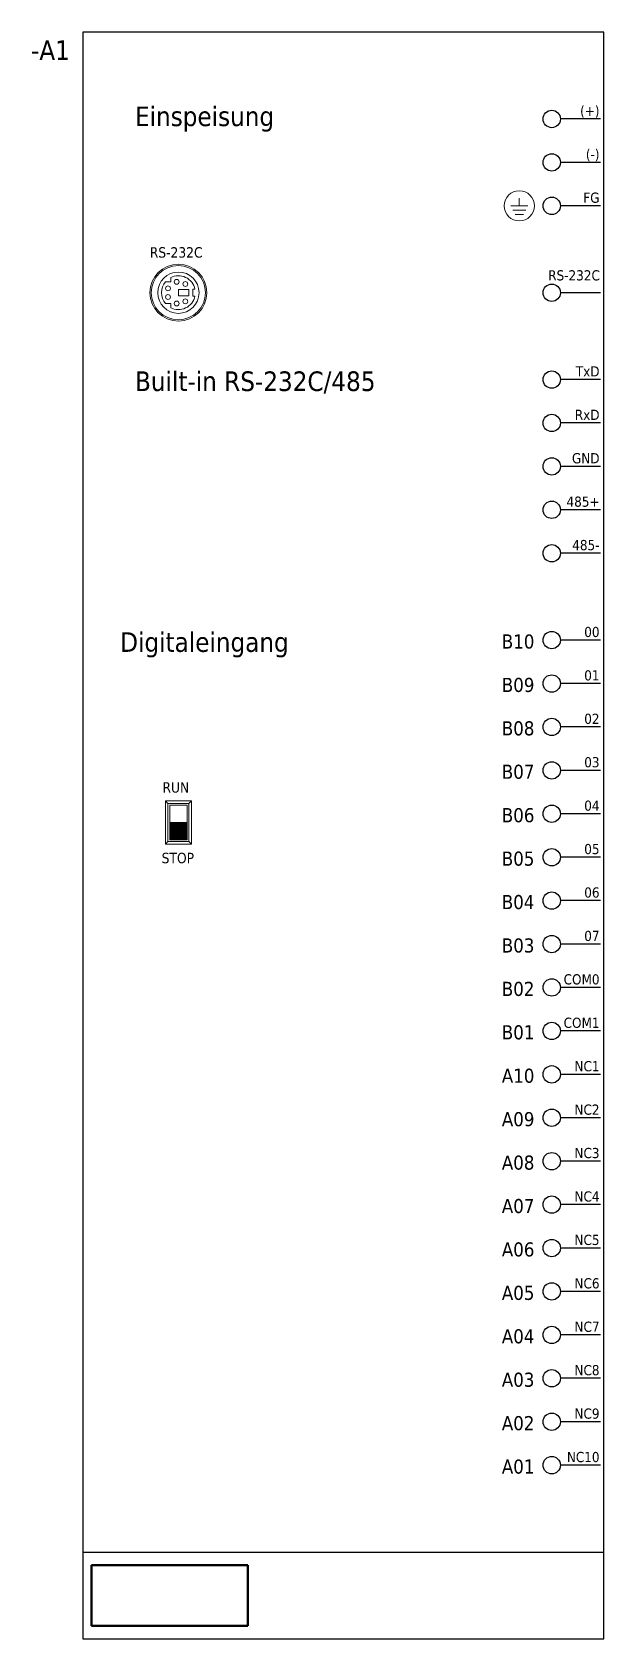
# Model space of a CAD drawing. Header units: millimetres. Extents: x 154 to 220, y 64 to 249.
import ezdxf
from ezdxf.enums import TextEntityAlignment as Align

# ---------------------------------------------------------------- set-up
doc = ezdxf.new("R2010")
doc.units = ezdxf.units.MM
for name, color, linetype, lineweight in [('EPLAN_Graphic', 240, 'Continuous', 50), ('EPLAN_Property', 1, 'Continuous', 25), ('EPLAN_Symbol', 7, 'Continuous', 25)]:
    doc.layers.add(name, color=color, linetype=linetype, lineweight=lineweight)
doc.styles.add('Tahoma', font='')
doc.styles.get('Tahoma').set_extended_font_data('Tahoma')
picture_1 = doc.add_image_def('image1.jpg', size_in_pixel=(4724, 2350))

# ---------------------------------------------------------------- blocks, each defined once
blk = doc.blocks.new('EPLSYM_LibrarySPECIAL_Symbol1_Variant0_Placement3')
at = {"layer": 'EPLAN_Symbol', "ltscale": 4}
blk.add_lwpolyline([(0, -185), (60, -185), (60, 0), (0, 0)], close=True, dxfattribs=at)
at = {"layer": 'EPLAN_Property', "style": 'Tahoma'}
for tag, height, p in [('DT_Name', 2.2575, (-1.5, -0.9515)), ('Technical_Data', 1.6254, (-1.5, -4.57508)), ('Supplementary_Field', 1.6254, (-1.5, -7.27508)), ('Function_Text', 1.6254, (-1.5, -9.97508)), ('Label_Text', 1.6254, (-1.5, -12.67508)), ('Mounting_Location', 1.6254, (-1.5, -15.37508))]:
    blk.add_attdef(tag, text='', height=height, dxfattribs=at).set_placement(p, align=Align.TOP_RIGHT)
blk = doc.blocks.new('EPLSYM_LibrarySPECIAL_Symbol40_Variant3_Placement3')
at = {"layer": 'EPLAN_Symbol', "ltscale": 4}
blk.add_line((5.6, 0), (1, 0), dxfattribs=at)
blk.add_circle((0, 0), 1, dxfattribs=at)
at = {"layer": 'EPLAN_Property', "style": 'Tahoma'}
blk.add_attdef('Connection_Description', text='', height=1.6254, dxfattribs=at).set_placement((6.3, 1.13746), align=Align.MIDDLE_RIGHT)

msp = doc.modelspace()

# ---------------------------------------------------------------- hatches: boundary and pattern name
at = {"layer": 'EPLAN_Graphic', "lineweight": 0}
msp.add_hatch(color=256, dxfattribs=at).paths.add_polyline_path([(172, 156), (172, 158), (170, 158), (170, 156)], flags=0)

# ---------------------------------------------------------------- linework, layer by layer
at = {"layer": 'EPLAN_Graphic', "lineweight": 0, "ltscale": 4}
for p, q in [((210.26, 229), (210.26, 229.87)), ((209.27, 229), (211.26, 229)), ((209.52, 228.5), (211.01, 228.5)), ((209.77, 228.01), (210.76, 228.01))]:
    msp.add_line(p, q, dxfattribs=at)
at = {"layer": 'EPLAN_Graphic', "lineweight": 0}
for p, q in [((170.11, 220.25), (169.5, 220.25)), ((170.11, 220.74), (170.11, 220.25)), ((172.2, 219.35), (171, 219.35)), ((171, 219.35), (171, 218.65)), ((172.2, 218.65), (171, 218.65)), ((172.2, 219.35), (172.2, 218.65)), ((172.65, 219.41), (172.65, 218.59)), ((172.91, 219.41), (172.65, 219.41)), ((172.91, 218.59), (172.65, 218.59)), ((170.11, 217.75), (169.5, 217.75)), ((170.11, 217.75), (170.11, 217.26)), ((169.5, 160.5), (172.5, 160.5)), ((169.5, 155.5), (169.5, 160.5)), ((169.5, 160.5), (169.8, 160.2)), ((169.8, 160.2), (172.2, 160.2)), ((169.8, 155.8), (169.8, 160.2)), ((170, 160), (172, 160)), ((170, 156), (170, 160)), ((172, 160), (172, 156)), ((172.2, 160.2), (172.5, 160.5)), ((172.2, 160.2), (172.2, 155.8)), ((172.5, 160.5), (172.5, 155.5)), ((170, 158), (172, 158)), ((169.8, 155.8), (169.5, 155.5)), ((172.5, 155.5), (169.5, 155.5)), ((172.2, 155.8), (169.8, 155.8)), ((172, 156), (170, 156)), ((172.2, 155.8), (172.5, 155.5))]:
    msp.add_line(p, q, dxfattribs=at)
msp.add_lwpolyline([(172, 156), (172, 158), (170, 158), (170, 156)], close=True, dxfattribs=at)
at = {"layer": 'EPLAN_Graphic', "lineweight": 0, "ltscale": 4}
msp.add_circle((210.26, 229), 1.74, dxfattribs=at)
at = {"layer": 'EPLAN_Graphic', "lineweight": 0}
for centre, radius in [((171, 219), 3.28), ((171, 219), 3.12), ((171, 219), 2.38), ((170.8, 220.25), 0.28), ((171.8, 220), 0.28), ((169.8, 219.5), 0.28), ((169.8, 218.5), 0.28), ((170.8, 217.75), 0.28), ((171.8, 218), 0.28)]:
    msp.add_circle(centre, radius, dxfattribs=at)
for start, end in [(140.1317, 219.8683), (12.1948, 117.1557), (242.8443, 347.8052)]:
    msp.add_arc((171, 219), 1.95, start, end, dxfattribs=at)
at = {"layer": 'EPLAN_Symbol', "ltscale": 4}
msp.add_line((160, 74), (220, 74), dxfattribs=at)

# ---------------------------------------------------------------- block references
ref = msp.add_blockref('EPLSYM_LibrarySPECIAL_Symbol1_Variant0_Placement3', (160, 249))
ref.add_attrib('DT_Name', '-A1', dxfattribs={"layer": 'EPLAN_Property', "height": 2.257, "style": 'Tahoma'}).set_placement((158.5, 248.05), align=Align.TOP_RIGHT)
ref = msp.add_blockref('EPLSYM_LibrarySPECIAL_Symbol40_Variant3_Placement3', (214, 239))
ref.add_attrib('Connection_Name', '(+)', dxfattribs={"layer": 'EPLAN_Property', "height": 1.174, "style": 'Tahoma'}).set_placement((219.5, 239), align=Align.BOTTOM_RIGHT)
ref = msp.add_blockref('EPLSYM_LibrarySPECIAL_Symbol40_Variant3_Placement3', (214, 234))
ref.add_attrib('Connection_Name', '(-)', dxfattribs={"layer": 'EPLAN_Property', "height": 1.174, "style": 'Tahoma'}).set_placement((219.5, 234), align=Align.BOTTOM_RIGHT)
ref = msp.add_blockref('EPLSYM_LibrarySPECIAL_Symbol40_Variant3_Placement3', (214, 229))
ref.add_attrib('Connection_Name', 'FG', dxfattribs={"layer": 'EPLAN_Property', "height": 1.174, "style": 'Tahoma'}).set_placement((219.5, 229), align=Align.BOTTOM_RIGHT)
ref = msp.add_blockref('EPLSYM_LibrarySPECIAL_Symbol40_Variant3_Placement3', (214, 219))
ref.add_attrib('Connection_Name', 'RS-232C', dxfattribs={"layer": 'EPLAN_Property', "height": 1.174, "style": 'Tahoma'}).set_placement((219.54, 220.06), align=Align.BOTTOM_RIGHT)
ref = msp.add_blockref('EPLSYM_LibrarySPECIAL_Symbol40_Variant3_Placement3', (214, 209))
ref.add_attrib('Connection_Name', 'TxD', dxfattribs={"layer": 'EPLAN_Property', "height": 1.174, "style": 'Tahoma'}).set_placement((219.5, 209), align=Align.BOTTOM_RIGHT)
ref = msp.add_blockref('EPLSYM_LibrarySPECIAL_Symbol40_Variant3_Placement3', (214, 204))
ref.add_attrib('Connection_Name', 'RxD', dxfattribs={"layer": 'EPLAN_Property', "height": 1.174, "style": 'Tahoma'}).set_placement((219.5, 204), align=Align.BOTTOM_RIGHT)
ref = msp.add_blockref('EPLSYM_LibrarySPECIAL_Symbol40_Variant3_Placement3', (214, 199))
ref.add_attrib('Connection_Name', 'GND', dxfattribs={"layer": 'EPLAN_Property', "height": 1.174, "style": 'Tahoma'}).set_placement((219.5, 199), align=Align.BOTTOM_RIGHT)
ref = msp.add_blockref('EPLSYM_LibrarySPECIAL_Symbol40_Variant3_Placement3', (214, 194))
ref.add_attrib('Connection_Name', '485+', dxfattribs={"layer": 'EPLAN_Property', "height": 1.174, "style": 'Tahoma'}).set_placement((219.5, 194), align=Align.BOTTOM_RIGHT)
ref = msp.add_blockref('EPLSYM_LibrarySPECIAL_Symbol40_Variant3_Placement3', (214, 189))
ref.add_attrib('Connection_Name', '485-', dxfattribs={"layer": 'EPLAN_Property', "height": 1.174, "style": 'Tahoma'}).set_placement((219.5, 189), align=Align.BOTTOM_RIGHT)
ref = msp.add_blockref('EPLSYM_LibrarySPECIAL_Symbol40_Variant3_Placement3', (214, 179))
ref.add_attrib('Connection_Description', 'B10', dxfattribs={"layer": 'EPLAN_Property', "height": 1.625, "style": 'Tahoma'}).set_placement((212, 178.84), align=Align.MIDDLE_RIGHT)
ref.add_attrib('Connection_Name', '00', dxfattribs={"layer": 'EPLAN_Property', "height": 1.174, "style": 'Tahoma'}).set_placement((219.5, 179), align=Align.BOTTOM_RIGHT)
ref = msp.add_blockref('EPLSYM_LibrarySPECIAL_Symbol40_Variant3_Placement3', (214, 174))
ref.add_attrib('Connection_Description', 'B09', dxfattribs={"layer": 'EPLAN_Property', "height": 1.625, "style": 'Tahoma'}).set_placement((212, 173.84), align=Align.MIDDLE_RIGHT)
ref.add_attrib('Connection_Name', '01', dxfattribs={"layer": 'EPLAN_Property', "height": 1.174, "style": 'Tahoma'}).set_placement((219.5, 174), align=Align.BOTTOM_RIGHT)
ref = msp.add_blockref('EPLSYM_LibrarySPECIAL_Symbol40_Variant3_Placement3', (214, 169))
ref.add_attrib('Connection_Description', 'B08', dxfattribs={"layer": 'EPLAN_Property', "height": 1.625, "style": 'Tahoma'}).set_placement((212, 168.84), align=Align.MIDDLE_RIGHT)
ref.add_attrib('Connection_Name', '02', dxfattribs={"layer": 'EPLAN_Property', "height": 1.174, "style": 'Tahoma'}).set_placement((219.5, 169), align=Align.BOTTOM_RIGHT)
ref = msp.add_blockref('EPLSYM_LibrarySPECIAL_Symbol40_Variant3_Placement3', (214, 164))
ref.add_attrib('Connection_Description', 'B07', dxfattribs={"layer": 'EPLAN_Property', "height": 1.625, "style": 'Tahoma'}).set_placement((212, 163.84), align=Align.MIDDLE_RIGHT)
ref.add_attrib('Connection_Name', '03', dxfattribs={"layer": 'EPLAN_Property', "height": 1.174, "style": 'Tahoma'}).set_placement((219.5, 164), align=Align.BOTTOM_RIGHT)
ref = msp.add_blockref('EPLSYM_LibrarySPECIAL_Symbol40_Variant3_Placement3', (214, 159))
ref.add_attrib('Connection_Description', 'B06', dxfattribs={"layer": 'EPLAN_Property', "height": 1.625, "style": 'Tahoma'}).set_placement((212, 158.84), align=Align.MIDDLE_RIGHT)
ref.add_attrib('Connection_Name', '04', dxfattribs={"layer": 'EPLAN_Property', "height": 1.174, "style": 'Tahoma'}).set_placement((219.5, 159), align=Align.BOTTOM_RIGHT)
ref = msp.add_blockref('EPLSYM_LibrarySPECIAL_Symbol40_Variant3_Placement3', (214, 154))
ref.add_attrib('Connection_Description', 'B05', dxfattribs={"layer": 'EPLAN_Property', "height": 1.625, "style": 'Tahoma'}).set_placement((212, 153.84), align=Align.MIDDLE_RIGHT)
ref.add_attrib('Connection_Name', '05', dxfattribs={"layer": 'EPLAN_Property', "height": 1.174, "style": 'Tahoma'}).set_placement((219.5, 154), align=Align.BOTTOM_RIGHT)
ref = msp.add_blockref('EPLSYM_LibrarySPECIAL_Symbol40_Variant3_Placement3', (214, 149))
ref.add_attrib('Connection_Description', 'B04', dxfattribs={"layer": 'EPLAN_Property', "height": 1.625, "style": 'Tahoma'}).set_placement((212, 148.84), align=Align.MIDDLE_RIGHT)
ref.add_attrib('Connection_Name', '06', dxfattribs={"layer": 'EPLAN_Property', "height": 1.174, "style": 'Tahoma'}).set_placement((219.5, 149), align=Align.BOTTOM_RIGHT)
ref = msp.add_blockref('EPLSYM_LibrarySPECIAL_Symbol40_Variant3_Placement3', (214, 144))
ref.add_attrib('Connection_Description', 'B03', dxfattribs={"layer": 'EPLAN_Property', "height": 1.625, "style": 'Tahoma'}).set_placement((212, 143.84), align=Align.MIDDLE_RIGHT)
ref.add_attrib('Connection_Name', '07', dxfattribs={"layer": 'EPLAN_Property', "height": 1.174, "style": 'Tahoma'}).set_placement((219.5, 144), align=Align.BOTTOM_RIGHT)
ref = msp.add_blockref('EPLSYM_LibrarySPECIAL_Symbol40_Variant3_Placement3', (214, 139))
ref.add_attrib('Connection_Description', 'B02', dxfattribs={"layer": 'EPLAN_Property', "height": 1.625, "style": 'Tahoma'}).set_placement((212, 138.84), align=Align.MIDDLE_RIGHT)
ref.add_attrib('Connection_Name', 'COM0', dxfattribs={"layer": 'EPLAN_Property', "height": 1.174, "style": 'Tahoma'}).set_placement((219.5, 139), align=Align.BOTTOM_RIGHT)
ref = msp.add_blockref('EPLSYM_LibrarySPECIAL_Symbol40_Variant3_Placement3', (214, 134))
ref.add_attrib('Connection_Description', 'B01', dxfattribs={"layer": 'EPLAN_Property', "height": 1.625, "style": 'Tahoma'}).set_placement((212, 133.84), align=Align.MIDDLE_RIGHT)
ref.add_attrib('Connection_Name', 'COM1', dxfattribs={"layer": 'EPLAN_Property', "height": 1.174, "style": 'Tahoma'}).set_placement((219.5, 134), align=Align.BOTTOM_RIGHT)
ref = msp.add_blockref('EPLSYM_LibrarySPECIAL_Symbol40_Variant3_Placement3', (214, 129))
ref.add_attrib('Connection_Description', 'A10', dxfattribs={"layer": 'EPLAN_Property', "height": 1.625, "style": 'Tahoma'}).set_placement((212, 128.84), align=Align.MIDDLE_RIGHT)
ref.add_attrib('Connection_Name', 'NC1', dxfattribs={"layer": 'EPLAN_Property', "height": 1.174, "style": 'Tahoma'}).set_placement((219.5, 129), align=Align.BOTTOM_RIGHT)
ref = msp.add_blockref('EPLSYM_LibrarySPECIAL_Symbol40_Variant3_Placement3', (214, 124))
ref.add_attrib('Connection_Description', 'A09', dxfattribs={"layer": 'EPLAN_Property', "height": 1.625, "style": 'Tahoma'}).set_placement((212, 123.84), align=Align.MIDDLE_RIGHT)
ref.add_attrib('Connection_Name', 'NC2', dxfattribs={"layer": 'EPLAN_Property', "height": 1.174, "style": 'Tahoma'}).set_placement((219.5, 124), align=Align.BOTTOM_RIGHT)
ref = msp.add_blockref('EPLSYM_LibrarySPECIAL_Symbol40_Variant3_Placement3', (214, 119))
ref.add_attrib('Connection_Description', 'A08', dxfattribs={"layer": 'EPLAN_Property', "height": 1.625, "style": 'Tahoma'}).set_placement((212, 118.84), align=Align.MIDDLE_RIGHT)
ref.add_attrib('Connection_Name', 'NC3', dxfattribs={"layer": 'EPLAN_Property', "height": 1.174, "style": 'Tahoma'}).set_placement((219.5, 119), align=Align.BOTTOM_RIGHT)
ref = msp.add_blockref('EPLSYM_LibrarySPECIAL_Symbol40_Variant3_Placement3', (214, 114))
ref.add_attrib('Connection_Description', 'A07', dxfattribs={"layer": 'EPLAN_Property', "height": 1.625, "style": 'Tahoma'}).set_placement((212, 113.84), align=Align.MIDDLE_RIGHT)
ref.add_attrib('Connection_Name', 'NC4', dxfattribs={"layer": 'EPLAN_Property', "height": 1.174, "style": 'Tahoma'}).set_placement((219.5, 114), align=Align.BOTTOM_RIGHT)
ref = msp.add_blockref('EPLSYM_LibrarySPECIAL_Symbol40_Variant3_Placement3', (214, 109))
ref.add_attrib('Connection_Description', 'A06', dxfattribs={"layer": 'EPLAN_Property', "height": 1.625, "style": 'Tahoma'}).set_placement((212, 108.84), align=Align.MIDDLE_RIGHT)
ref.add_attrib('Connection_Name', 'NC5', dxfattribs={"layer": 'EPLAN_Property', "height": 1.174, "style": 'Tahoma'}).set_placement((219.5, 109), align=Align.BOTTOM_RIGHT)
ref = msp.add_blockref('EPLSYM_LibrarySPECIAL_Symbol40_Variant3_Placement3', (214, 104))
ref.add_attrib('Connection_Description', 'A05', dxfattribs={"layer": 'EPLAN_Property', "height": 1.625, "style": 'Tahoma'}).set_placement((212, 103.84), align=Align.MIDDLE_RIGHT)
ref.add_attrib('Connection_Name', 'NC6', dxfattribs={"layer": 'EPLAN_Property', "height": 1.174, "style": 'Tahoma'}).set_placement((219.5, 104), align=Align.BOTTOM_RIGHT)
ref = msp.add_blockref('EPLSYM_LibrarySPECIAL_Symbol40_Variant3_Placement3', (214, 99))
ref.add_attrib('Connection_Description', 'A04', dxfattribs={"layer": 'EPLAN_Property', "height": 1.625, "style": 'Tahoma'}).set_placement((212, 98.84), align=Align.MIDDLE_RIGHT)
ref.add_attrib('Connection_Name', 'NC7', dxfattribs={"layer": 'EPLAN_Property', "height": 1.174, "style": 'Tahoma'}).set_placement((219.5, 99), align=Align.BOTTOM_RIGHT)
ref = msp.add_blockref('EPLSYM_LibrarySPECIAL_Symbol40_Variant3_Placement3', (214, 94))
ref.add_attrib('Connection_Description', 'A03', dxfattribs={"layer": 'EPLAN_Property', "height": 1.625, "style": 'Tahoma'}).set_placement((212, 93.84), align=Align.MIDDLE_RIGHT)
ref.add_attrib('Connection_Name', 'NC8', dxfattribs={"layer": 'EPLAN_Property', "height": 1.174, "style": 'Tahoma'}).set_placement((219.5, 94), align=Align.BOTTOM_RIGHT)
ref = msp.add_blockref('EPLSYM_LibrarySPECIAL_Symbol40_Variant3_Placement3', (214, 89))
ref.add_attrib('Connection_Description', 'A02', dxfattribs={"layer": 'EPLAN_Property', "height": 1.625, "style": 'Tahoma'}).set_placement((212, 88.84), align=Align.MIDDLE_RIGHT)
ref.add_attrib('Connection_Name', 'NC9', dxfattribs={"layer": 'EPLAN_Property', "height": 1.174, "style": 'Tahoma'}).set_placement((219.5, 89), align=Align.BOTTOM_RIGHT)
ref = msp.add_blockref('EPLSYM_LibrarySPECIAL_Symbol40_Variant3_Placement3', (214, 84))
ref.add_attrib('Connection_Description', 'A01', dxfattribs={"layer": 'EPLAN_Property', "height": 1.625, "style": 'Tahoma'}).set_placement((212, 83.84), align=Align.MIDDLE_RIGHT)
ref.add_attrib('Connection_Name', 'NC10', dxfattribs={"layer": 'EPLAN_Property', "height": 1.174, "style": 'Tahoma'}).set_placement((219.5, 84), align=Align.BOTTOM_RIGHT)

# ---------------------------------------------------------------- texts
at = {"layer": 'EPLAN_Graphic', "style": 'Tahoma'}
for s, p in [('Einspeisung', (166, 237.5)), ('Built-in RS-232C/485', (166, 207))]:
    msp.add_text(s, height=2.2575, dxfattribs=at).set_placement(p, align=Align.BOTTOM_LEFT)
at = {"layer": 'EPLAN_Graphic', "color": 240, "style": 'Tahoma'}
for s, p in [('RS-232C', (167.7, 223.04)), ('RUN', (169.16, 161.44)), ('STOP', (169.07, 153.31))]:
    msp.add_text(s, height=1.2, dxfattribs=at).set_placement(p)
at = {"layer": 'EPLAN_Graphic', "style": 'Tahoma'}
msp.add_text('Digitaleingang', height=2.2575, dxfattribs=at).set_placement((174, 178.77), align=Align.MIDDLE_CENTER)

# ---------------------------------------------------------------- pictures from other files: only their frames are drawn
at = {"layer": 'EPLAN_Graphic'}
image = msp.add_image(picture_1, insert=(161, 65.5), size_in_units=(18, 7), dxfattribs=at)
image.dxf.flags = 15

doc.saveas('drawing.dxf')
